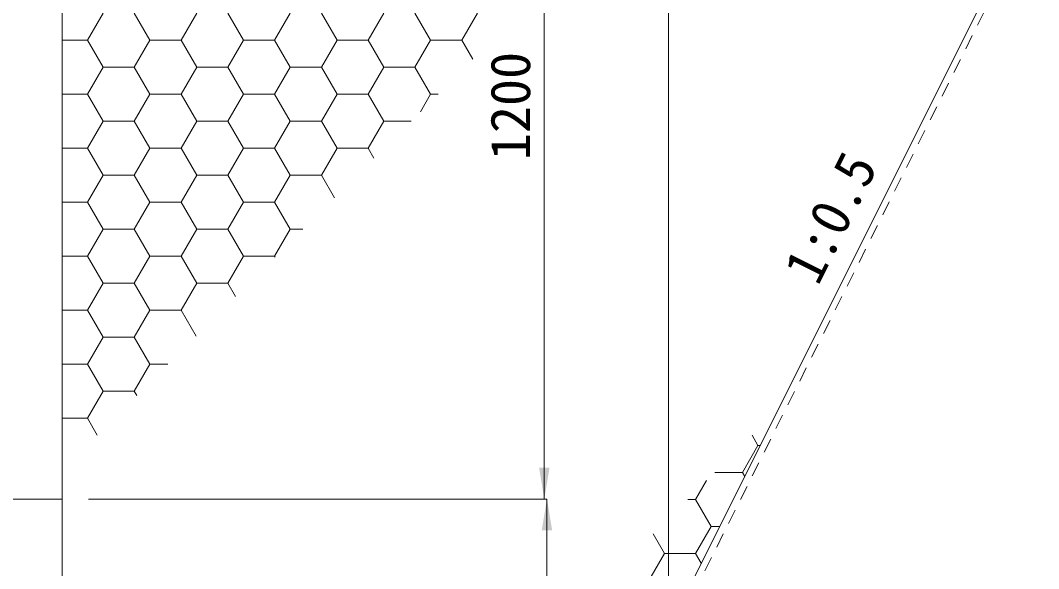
# Model space of a CAD drawing. Units: millimetres at full size, sheet at 1:30; details may follow other scales. Extents: x 47825 to 82541, y -23349 to -5561.
# Drawn here: x 77455 to 79010, y -13634 to -12797 of the extents above; entities that cross this region are included whole.
import ezdxf
from ezdxf.enums import TextEntityAlignment as Align

# ---------------------------------------------------------------- set-up
doc = ezdxf.new("R2010")
doc.units = ezdxf.units.MM
doc.header["$LTSCALE"] = 30
doc.linetypes.add('USER1', pattern=[1.35, 0.75, -0.6])
for name, color, linetype, lineweight in [('ハッチング', 7, 'Continuous', 5), ('寸法線', 7, 'Continuous', 9), ('本体', 2, 'USER1', 13)]:
    doc.layers.add(name, color=color, linetype=linetype, lineweight=lineweight)
doc.styles.add('ＭＳ ゴシック', font='')
doc.styles.get('ＭＳ ゴシック').set_extended_font_data('MS Gothic')

# ---------------------------------------------------------------- blocks, each defined once
blk = doc.blocks.new('filled_arrow')
at = {"color": 0, "linetype": 'Continuous', "lineweight": -2}
blk.add_solid([(7.5, 1.25), (0, 0), (7.5, -1.25)], dxfattribs=at)

msp = doc.modelspace()

# ---------------------------------------------------------------- linework, layer by layer
at = {"layer": 'ハッチング', "lineweight": 20}
msp.add_line((80093.69, -10427.66), (77893.69, -14827.66), dxfattribs=at)
at = {"layer": 'ハッチング'}
for p, q in [((77557.31, -12827.03), (77581.12, -12785.78)), ((77652.56, -12827.03), (77628.75, -12785.78)), ((77700.19, -12827.03), (77724, -12785.78)), ((77795.44, -12827.03), (77771.62, -12785.78)), ((77843.06, -12827.03), (77866.87, -12785.78)), ((77938.31, -12827.03), (77914.5, -12785.78)), ((77985.94, -12827.03), (78009.75, -12785.78)), ((78081.19, -12827.03), (78057.37, -12785.78)), ((78128.81, -12827.03), (78152.62, -12785.78)), ((77518.69, -12827.03), (77557.31, -12827.03)), ((77581.12, -12868.27), (77557.31, -12827.03)), ((77628.75, -12868.27), (77652.56, -12827.03)), ((77652.56, -12827.03), (77700.19, -12827.03)), ((77724, -12868.27), (77700.19, -12827.03)), ((77771.62, -12868.27), (77795.44, -12827.03)), ((77795.44, -12827.03), (77843.06, -12827.03)), ((77866.87, -12868.27), (77843.06, -12827.03)), ((77914.5, -12868.27), (77938.31, -12827.03)), ((77938.31, -12827.03), (77985.94, -12827.03)), ((78009.75, -12868.27), (77985.94, -12827.03)), ((78057.37, -12868.27), (78081.19, -12827.03)), ((78081.19, -12827.03), (78128.81, -12827.03)), ((78145.74, -12856.34), (78128.81, -12827.03)), ((77557.31, -12909.52), (77581.12, -12868.27)), ((77581.12, -12868.27), (77628.75, -12868.27)), ((77652.56, -12909.52), (77628.75, -12868.27)), ((77700.19, -12909.52), (77724, -12868.27)), ((77724, -12868.27), (77771.62, -12868.27)), ((77795.44, -12909.52), (77771.62, -12868.27)), ((77843.06, -12909.52), (77866.87, -12868.27)), ((77866.88, -12868.27), (77914.5, -12868.27)), ((77938.31, -12909.52), (77914.5, -12868.27)), ((77985.94, -12909.52), (78009.75, -12868.27)), ((78009.75, -12868.27), (78057.38, -12868.27)), ((78081.19, -12909.52), (78057.37, -12868.27)), ((77518.69, -12909.52), (77557.31, -12909.52)), ((77581.12, -12950.76), (77557.31, -12909.52)), ((77628.75, -12950.76), (77652.56, -12909.52)), ((77652.56, -12909.52), (77700.19, -12909.52)), ((77724, -12950.76), (77700.19, -12909.52)), ((77771.62, -12950.76), (77795.44, -12909.52)), ((77795.44, -12909.52), (77843.06, -12909.52)), ((77866.87, -12950.76), (77843.06, -12909.52)), ((77914.5, -12950.76), (77938.31, -12909.52)), ((77938.31, -12909.52), (77985.94, -12909.52)), ((78009.75, -12950.76), (77985.94, -12909.52)), ((78065.65, -12936.42), (78081.19, -12909.52)), ((78081.19, -12909.52), (78092.56, -12909.52)), ((77557.31, -12992), (77581.12, -12950.76)), ((77581.12, -12950.76), (77628.75, -12950.76)), ((77652.56, -12992), (77628.75, -12950.76)), ((77700.19, -12992), (77724, -12950.76)), ((77724, -12950.76), (77771.62, -12950.76)), ((77795.44, -12992), (77771.62, -12950.76)), ((77843.06, -12992), (77866.87, -12950.76)), ((77866.88, -12950.76), (77914.5, -12950.76)), ((77938.31, -12992), (77914.5, -12950.76)), ((77985.94, -12992), (78009.75, -12950.76)), ((78009.75, -12950.76), (78051.32, -12950.76)), ((77518.69, -12992), (77557.31, -12992)), ((77581.12, -13033.25), (77557.31, -12992)), ((77628.75, -13033.25), (77652.56, -12992)), ((77652.56, -12992), (77700.19, -12992)), ((77724, -13033.25), (77700.19, -12992)), ((77771.62, -13033.25), (77795.44, -12992)), ((77795.44, -12992), (77843.06, -12992)), ((77866.87, -13033.25), (77843.06, -12992)), ((77914.5, -13033.25), (77938.31, -12992)), ((77938.31, -12992), (77985.94, -12992)), ((77994.77, -13007.31), (77985.94, -12992)), ((77557.31, -13074.49), (77581.12, -13033.25)), ((77581.12, -13033.25), (77628.75, -13033.25)), ((77652.56, -13074.49), (77628.75, -13033.25)), ((77700.19, -13074.49), (77724, -13033.25)), ((77724, -13033.25), (77771.62, -13033.25)), ((77795.44, -13074.49), (77771.62, -13033.25)), ((77843.06, -13074.49), (77866.87, -13033.25)), ((77866.88, -13033.25), (77914.5, -13033.25)), ((77934.38, -13067.69), (77914.5, -13033.25)), ((77518.69, -13074.49), (77557.31, -13074.49)), ((77581.12, -13115.74), (77557.31, -13074.49)), ((77628.75, -13115.74), (77652.56, -13074.49)), ((77652.56, -13074.49), (77700.19, -13074.49)), ((77724, -13115.74), (77700.19, -13074.49)), ((77771.62, -13115.74), (77795.44, -13074.49)), ((77795.44, -13074.49), (77843.06, -13074.49)), ((77866.87, -13115.74), (77843.06, -13074.49)), ((77557.31, -13156.98), (77581.12, -13115.74)), ((77581.12, -13115.74), (77628.75, -13115.74)), ((77652.56, -13156.98), (77628.75, -13115.74)), ((77700.19, -13156.98), (77724, -13115.74)), ((77724, -13115.74), (77771.62, -13115.74)), ((77795.44, -13156.98), (77771.62, -13115.74)), ((77843.06, -13156.98), (77866.87, -13115.74)), ((77866.88, -13115.74), (77886.34, -13115.74)), ((77518.69, -13156.98), (77557.31, -13156.98)), ((77581.12, -13198.23), (77557.31, -13156.98)), ((77628.75, -13198.23), (77652.56, -13156.98)), ((77652.56, -13156.98), (77700.19, -13156.98)), ((77724, -13198.23), (77700.19, -13156.98)), ((77771.62, -13198.23), (77795.44, -13156.98)), ((77795.44, -13156.98), (77843.06, -13156.98)), ((77843.81, -13158.27), (77843.06, -13156.98)), ((77557.31, -13239.47), (77581.12, -13198.23)), ((77581.12, -13198.23), (77628.75, -13198.23)), ((77652.56, -13239.47), (77628.75, -13198.23)), ((77700.19, -13239.47), (77724, -13198.23)), ((77724, -13198.23), (77771.62, -13198.23)), ((77783.42, -13218.66), (77771.62, -13198.23)), ((77518.69, -13239.47), (77557.31, -13239.47)), ((77581.12, -13280.72), (77557.31, -13239.47)), ((77628.75, -13280.72), (77652.56, -13239.47)), ((77652.56, -13239.47), (77700.19, -13239.47)), ((77723.03, -13279.04), (77700.19, -13239.47)), ((77557.31, -13321.96), (77581.12, -13280.72)), ((77581.12, -13280.72), (77628.75, -13280.72)), ((77652.56, -13321.96), (77628.75, -13280.72)), ((77518.69, -13321.96), (77557.31, -13321.96)), ((77581.12, -13363.21), (77557.31, -13321.96)), ((77628.75, -13363.2), (77652.56, -13321.96)), ((77652.56, -13321.96), (77680.12, -13321.96)), ((77557.31, -13404.45), (77581.12, -13363.2)), ((77581.12, -13363.2), (77628.75, -13363.2)), ((77632.45, -13369.62), (77628.75, -13363.21)), ((77518.69, -13404.45), (77557.31, -13404.45)), ((77572.07, -13430.01), (77557.31, -13404.45)), ((78581.25, -13445.69), (78572.15, -13429.93)), ((78557.44, -13486.94), (78581.25, -13445.69)), ((78581.25, -13445.69), (78584.67, -13445.69)), ((78515.14, -13486.94), (78557.44, -13486.94)), ((78560.98, -13493.08), (78557.44, -13486.94)), ((78486, -13528.18), (78502.54, -13499.54)), ((78473.89, -13528.18), (78486, -13528.18)), ((78509.81, -13569.43), (78486, -13528.18)), ((78486, -13610.67), (78509.81, -13569.43)), ((78509.81, -13569.43), (78522.81, -13569.43)), ((78438.37, -13610.67), (78421.18, -13580.89)), ((78414.56, -13651.92), (78438.37, -13610.67)), ((78438.38, -13610.67), (78486, -13610.67)), ((78494.67, -13625.7), (78486, -13610.67))]:
    msp.add_line(p, q, dxfattribs=at)
at = {"layer": 'ハッチング', "linetype": 'USER1', "lineweight": 9}
msp.add_lwpolyline([(77518.69, -11117.66), (79759.87, -11117.66), (77899.87, -14837.66), (75737.51, -14837.66), (73877.5, -11117.66), (76118.69, -11117.66)], dxfattribs=at)
at = {"layer": '寸法線'}
for p, q in [((78444.36, -10427.66), (78444.36, -14527.66)), ((78254.9, -12327.66), (78254.9, -13527.66)), ((77558.69, -13527.66), (78254.9, -13527.66)), ((77558.69, -13527.66), (78258.9, -13527.66)), ((78258.9, -13527.66), (78258.9, -14527.66))]:
    msp.add_line(p, q, dxfattribs=at)
at = {"layer": '本体', "linetype": 'Continuous'}
for p, q in [((77518.69, -12327.66), (77518.69, -13527.66)), ((76118.69, -13527.66), (77518.69, -13527.66)), ((77433.69, -13527.66), (77518.69, -13527.66)), ((77438.69, -13527.66), (77518.69, -13527.66)), ((77518.69, -13527.66), (77518.69, -14527.66))]:
    msp.add_line(p, q, dxfattribs=at)

# ---------------------------------------------------------------- block references
at = {"layer": '寸法線', "xscale": 6.4, "yscale": 6.4}
for p, rotation in [((78254.9, -13527.66), 90), ((78258.9, -13527.66), 270)]:
    msp.add_blockref('filled_arrow', p, dxfattribs=dict(at, rotation=rotation))

# ---------------------------------------------------------------- texts
at = {"layer": 'ハッチング', "style": 'ＭＳ ゴシック'}
msp.add_text('1:0.5', height=60.76, rotation=63.4, dxfattribs=at).set_placement((78691.83, -13097.86), align=Align.MIDDLE_CENTER)
at = {"layer": '寸法線', "style": 'ＭＳ ゴシック'}
msp.add_text('1200', height=60.76, rotation=90, dxfattribs=at).set_placement((78202.9, -12927.66), align=Align.MIDDLE_CENTER)

doc.saveas('drawing.dxf')
